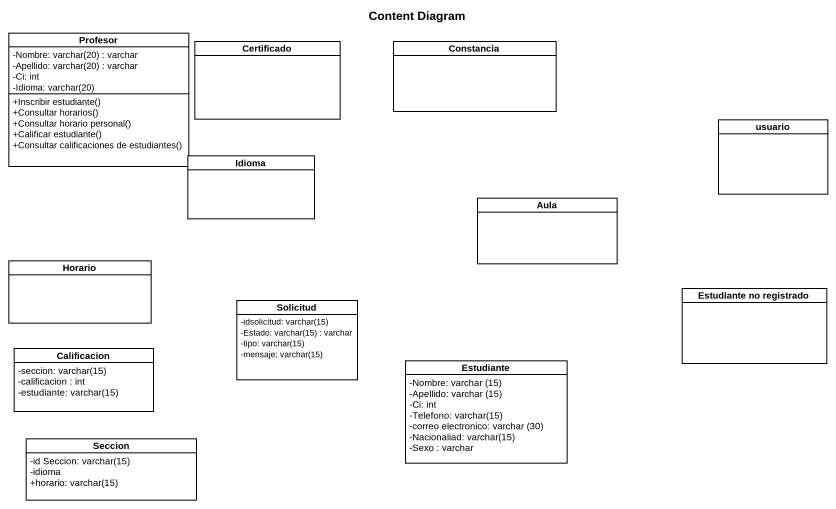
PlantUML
@startuml
title Content Diagram
hide circle
hide empty members
skinparam classAttributeIconSize 0
class Profesor {
  {field} -Nombre: varchar(20) : varchar
  {field} -Apellido: varchar(20) : varchar
  -Ci: int
  {field} -Idioma: varchar(20)
  +Inscribir estudiante()
  +Consultar horarios()
  +Consultar horario personal()
  +Calificar estudiante()
  +Consultar calificaciones de estudiantes()
}
class Certificado
class Constancia
class usuario
class Idioma
class Aula
class Horario
class "Estudiante no registrado" as Estudiante_no_registrado
class Solicitud {
  {field} -idsolicitud: varchar(15)
  {field} -Estado: varchar(15) : varchar
  {field} -tipo: varchar(15)
  {field} -mensaje: varchar(15)
}
class Calificacion {
  {field} -seccion: varchar(15)
  -calificacion : int
  {field} -estudiante: varchar(15)
}
class Estudiante {
  {field} -Nombre: varchar (15)
  {field} -Apellido: varchar (15)
  -Ci: int
  {field} -Telefono: varchar(15)
  {field} -correo electronico: varchar (30)
  {field} -Nacionaliad: varchar(15)
  -Sexo : varchar
}
class Seccion {
  {field} -id Seccion: varchar(15)
  -idioma
  {field} +horario: varchar(15)
}
@enduml
